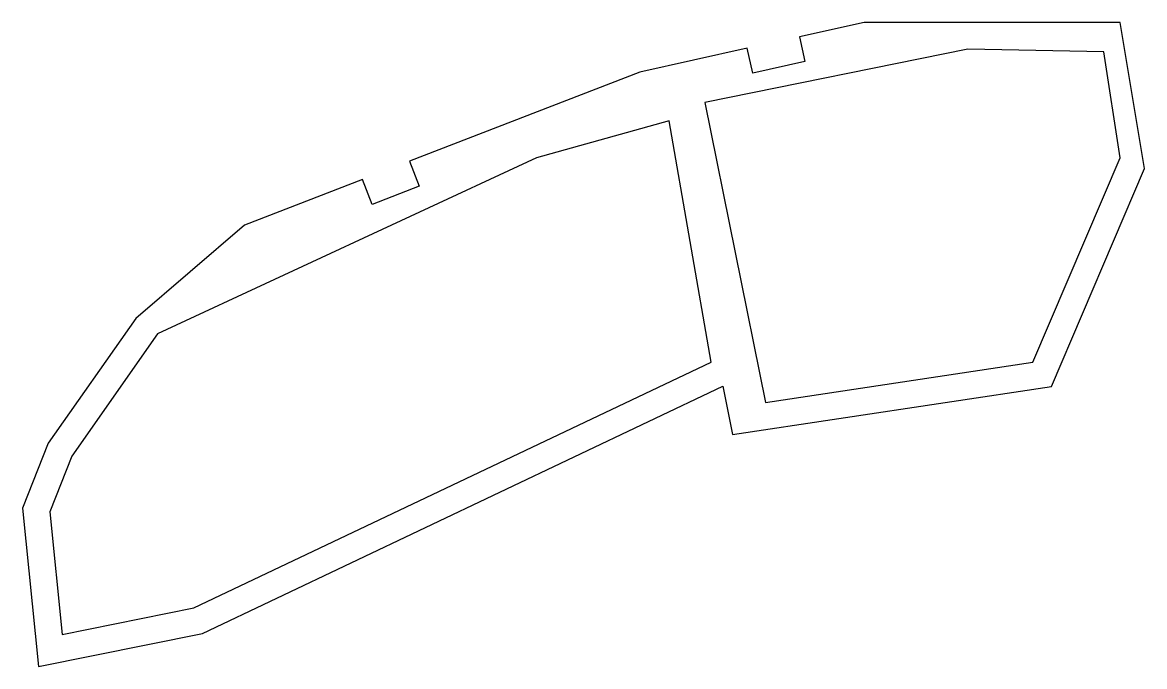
# Model space of a CAD drawing. Header units: millimetres. Extents: x 3086 to 3214, y 1572 to 1646.
import ezdxf

# ---------------------------------------------------------------- set-up
doc = ezdxf.new("R2010")
doc.units = ezdxf.units.MM

msp = doc.modelspace()

# ---------------------------------------------------------------- linework, layer by layer
at = {"color": 254, "true_color": 0xcad1ee, "extrusion": (0, 0, -1)}
for p, q in [((3182.14, 1645.75, 296), (3174.77, 1644.11, 296)), ((3211.33, 1645.75, 296), (3182.14, 1645.75, 296)), ((3214.13, 1629.11, 296), (3211.33, 1645.75, 296)), ((3174.77, 1644.11, 296), (3175.39, 1641.28, 296)), ((3168.82, 1642.8, 296), (3156.58, 1640.09, 296)), ((3193.97, 1642.7, 296), (3163.98, 1636.64, 296)), ((3169.44, 1639.97, 296), (3168.82, 1642.8, 296)), ((3209.5, 1642.41, 296), (3193.97, 1642.7, 296)), ((3211.33, 1630.31, 296), (3209.5, 1642.41, 296)), ((3175.39, 1641.28, 296), (3169.44, 1639.97, 296)), ((3156.58, 1640.09, 296), (3130.31, 1629.92, 296)), ((3163.98, 1636.64, 296), (3170.89, 1602.44, 296)), ((3159.92, 1634.52, 296), (3144.79, 1630.31, 296)), ((3164.72, 1607.03, 296), (3159.92, 1634.52, 296)), ((3144.79, 1630.31, 296), (3101.57, 1610.27, 296)), ((3201.39, 1607.03, 296), (3211.33, 1630.31, 296)), ((3130.31, 1629.92, 296), (3131.4, 1627.08, 296)), ((3203.53, 1604.27, 296), (3214.13, 1629.11, 296)), ((3124.96, 1627.86, 296), (3111.49, 1622.65, 296)), ((3126.06, 1625.01, 296), (3124.96, 1627.86, 296)), ((3131.4, 1627.08, 296), (3126.06, 1625.01, 296)), ((3111.49, 1622.65, 296), (3099.08, 1612.02, 296)), ((3099.08, 1612.02, 296), (3089.09, 1597.78, 296)), ((3101.57, 1610.27, 296), (3091.79, 1596.33, 296)), ((3105.71, 1579.02, 296), (3164.72, 1607.03, 296)), ((3170.89, 1602.44, 296), (3201.39, 1607.03, 296)), ((3106.68, 1576.11, 296), (3166.02, 1604.28, 296)), ((3166.02, 1604.28, 296), (3167.13, 1598.79, 296)), ((3167.13, 1598.79, 296), (3203.53, 1604.27, 296)), ((3089.09, 1597.78, 296), (3086.16, 1590.38, 296)), ((3091.79, 1596.33, 296), (3089.27, 1589.95, 296)), ((3086.16, 1590.38, 296), (3088, 1572.33, 296)), ((3089.27, 1589.95, 296), (3090.69, 1575.99, 296)), ((3090.69, 1575.99, 296), (3105.71, 1579.02, 296)), ((3088, 1572.33, 296), (3106.68, 1576.11, 296))]:
    msp.add_line(p, q, dxfattribs=at)

doc.saveas('drawing.dxf')
